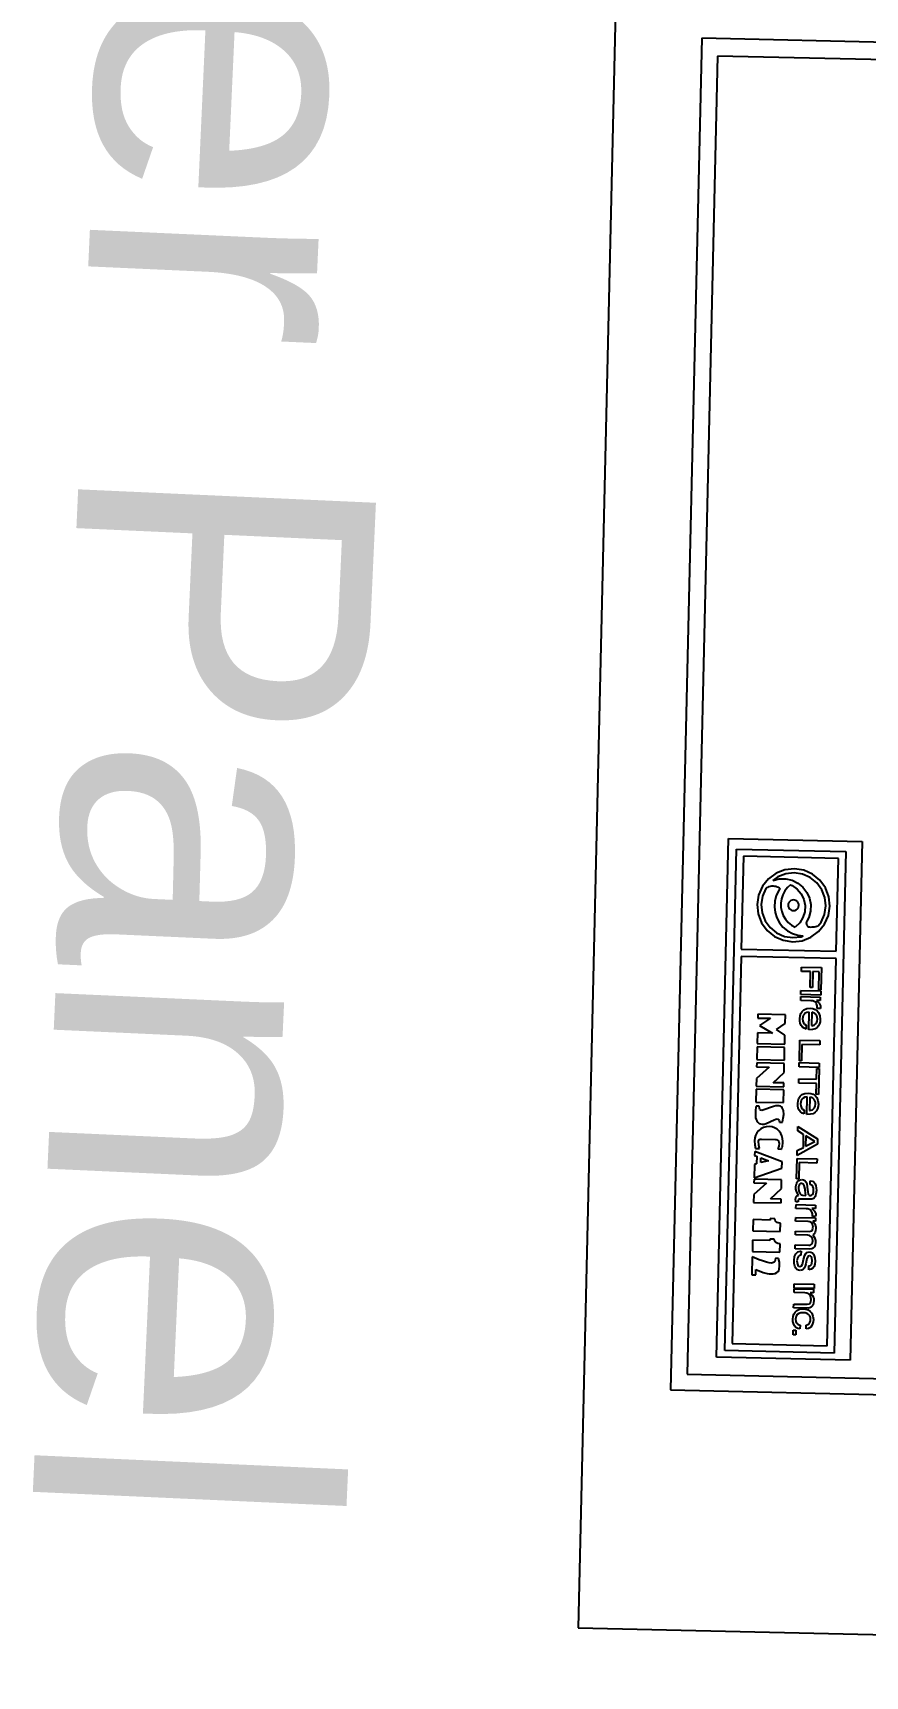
# Model space of a CAD drawing. Header units: inches. Extents: x -1841 to -80, y -100 to 1021.
# Drawn here: x -1172.22 to -1162.45, y 687.38 to 706.67 of the extents above; entities that cross this region are included whole.
import ezdxf

# ---------------------------------------------------------------- set-up
doc = ezdxf.new("R2010")
doc.units = ezdxf.units.IN
doc.header["$MEASUREMENT"] = 0
doc.layers.add('Edges', color=7, linetype='Continuous')
doc.styles.get("Standard").update_dxf_attribs({"font": 'arial.ttf'})

# ---------------------------------------------------------------- blocks, each defined once
blk = doc.blocks.new('Fire Alarm Control Panel fr')
at = {"layer": 'Edges', "color": 1}
for p, q in [((1.3974, -1.6662), (1.3974, 2.0077)), ((-1.3994, 1.8649), (-1.3994, -1.5137)), ((0.9476, -1.4854), (0.9476, -0.1404)), ((0.9755, -1.5137), (0.9755, -0.1404)), ((-1.3686, -1.189), (-1.3686, -1.4854)), ((0.0052, -1.434), (0.0052, -1.1991)), ((0.0052, -1.1991), (0.9164, -1.1991)), ((0.9164, -1.1991), (0.9164, -1.434)), ((0.0233, -1.4199), (0.0233, -1.2278)), ((0.0233, -1.2278), (0.9044, -1.2278)), ((0.0358, -1.2402), (0.0358, -1.4074)), ((0.1988, -1.2402), (0.0358, -1.2402)), ((0.1988, -1.4074), (0.1988, -1.2402)), ((0.8919, -1.2402), (0.2117, -1.2402)), ((0.2117, -1.2402), (0.2117, -1.4074)), ((0.8919, -1.4074), (0.8919, -1.2402)), ((0.9044, -1.2278), (0.9044, -1.4199)), ((0.0877, -1.2619), (0.0745, -1.2721)), ((0.0913, -1.268), (0.0795, -1.2771)), ((0.1032, -1.2555), (0.0877, -1.2619)), ((0.105, -1.2624), (0.0913, -1.268)), ((0.1197, -1.2533), (0.1032, -1.2555)), ((0.1197, -1.2604), (0.105, -1.2624)), ((0.1363, -1.2555), (0.1197, -1.2533)), ((0.1344, -1.2624), (0.1197, -1.2604)), ((0.1482, -1.268), (0.1344, -1.2624)), ((0.1517, -1.2619), (0.1363, -1.2555)), ((0.1548, -1.2731), (0.1482, -1.268)), ((0.165, -1.2721), (0.1517, -1.2619)), ((0.2281, -1.3007), (0.2281, -1.2656)), ((0.2281, -1.2656), (0.2671, -1.2656)), ((0.2671, -1.2696), (0.2355, -1.2696)), ((0.2355, -1.2696), (0.2355, -1.2808)), ((0.2671, -1.2656), (0.2671, -1.2696)), ((0.2689, -1.3007), (0.2689, -1.2656)), ((0.2689, -1.2656), (0.2764, -1.2656)), ((0.2764, -1.2656), (0.2764, -1.3007)), ((0.2799, -1.2666), (0.2861, -1.2666)), ((0.2799, -1.3007), (0.2799, -1.2666)), ((0.2861, -1.2666), (0.2861, -1.2728)), ((0.2861, -1.2728), (0.2907, -1.268)), ((0.2907, -1.268), (0.2953, -1.2658)), ((0.2953, -1.2658), (0.2975, -1.2656)), ((0.2975, -1.2656), (0.3, -1.2658)), ((0.3, -1.2658), (0.3, -1.2714)), ((0.304, -1.2716), (0.3073, -1.2688)), ((0.3073, -1.2688), (0.3126, -1.2664)), ((0.3126, -1.2664), (0.319, -1.2656)), ((0.319, -1.2656), (0.3233, -1.2659)), ((0.3233, -1.2659), (0.3271, -1.2669)), ((0.3271, -1.2669), (0.3305, -1.2686)), ((0.3305, -1.2686), (0.3333, -1.2709)), ((0.3564, -1.3007), (0.3564, -1.2656)), ((0.3564, -1.2656), (0.3638, -1.2656)), ((0.3638, -1.2656), (0.3638, -1.2968)), ((0.3959, -1.3007), (0.3959, -1.2656)), ((0.3959, -1.2656), (0.4034, -1.2656)), ((0.4034, -1.2656), (0.4034, -1.3007)), ((0.4052, -1.2696), (0.4052, -1.2656)), ((0.4052, -1.2656), (0.4508, -1.2656)), ((0.4243, -1.2696), (0.4052, -1.2696)), ((0.4243, -1.3007), (0.4243, -1.2696)), ((0.4318, -1.2696), (0.4318, -1.3007)), ((0.4508, -1.2696), (0.4318, -1.2696)), ((0.4508, -1.2656), (0.4508, -1.2696)), ((0.4531, -1.2716), (0.4564, -1.2688)), ((0.4564, -1.2688), (0.4617, -1.2664)), ((0.4617, -1.2664), (0.468, -1.2656)), ((0.468, -1.2656), (0.4724, -1.2659)), ((0.4724, -1.2659), (0.4762, -1.2669)), ((0.4762, -1.2669), (0.4796, -1.2686)), ((0.4796, -1.2686), (0.4824, -1.2709)), ((0.508, -1.3007), (0.5288, -1.2656)), ((0.5288, -1.2656), (0.5383, -1.2656)), ((0.5383, -1.2656), (0.5588, -1.3007)), ((0.5641, -1.3007), (0.5641, -1.2656)), ((0.5641, -1.2656), (0.5715, -1.2656)), ((0.5715, -1.2656), (0.5715, -1.2968)), ((0.6037, -1.2725), (0.6058, -1.2695)), ((0.6058, -1.2695), (0.6083, -1.2678)), ((0.6083, -1.2678), (0.6114, -1.2666)), ((0.6114, -1.2666), (0.6152, -1.2659)), ((0.6152, -1.2659), (0.6196, -1.2656)), ((0.6196, -1.2656), (0.6259, -1.2661)), ((0.6259, -1.2661), (0.6305, -1.2675)), ((0.6305, -1.2675), (0.6337, -1.2698)), ((0.6337, -1.2698), (0.6352, -1.2731)), ((0.6454, -1.2666), (0.6515, -1.2666)), ((0.6454, -1.3007), (0.6454, -1.2666)), ((0.6515, -1.2666), (0.6515, -1.2728)), ((0.6515, -1.2728), (0.6562, -1.268)), ((0.6562, -1.268), (0.6608, -1.2658)), ((0.6608, -1.2658), (0.6629, -1.2656)), ((0.6629, -1.2656), (0.6655, -1.2658)), ((0.6655, -1.2658), (0.6655, -1.2714)), ((0.6677, -1.2659), (0.6738, -1.2659)), ((0.6677, -1.3007), (0.6677, -1.2659)), ((0.6738, -1.2659), (0.6738, -1.2708)), ((0.6738, -1.2708), (0.6785, -1.2668)), ((0.6785, -1.2668), (0.684, -1.265)), ((0.6842, -1.2698), (0.6798, -1.2707)), ((0.684, -1.265), (0.6856, -1.2649)), ((0.6863, -1.27), (0.6842, -1.2698)), ((0.6856, -1.2649), (0.6867, -1.2649)), ((0.6888, -1.2708), (0.6863, -1.27)), ((0.6867, -1.2649), (0.69, -1.2652)), ((0.69, -1.2652), (0.6929, -1.266)), ((0.6929, -1.266), (0.6953, -1.2673)), ((0.6953, -1.2673), (0.6972, -1.2692)), ((0.6972, -1.2692), (0.6979, -1.2702)), ((0.6979, -1.2702), (0.7024, -1.2668)), ((0.7024, -1.2668), (0.7073, -1.2652)), ((0.7085, -1.2698), (0.7041, -1.2707)), ((0.7073, -1.2652), (0.7086, -1.265)), ((0.7112, -1.2701), (0.7085, -1.2698)), ((0.7086, -1.265), (0.7088, -1.265)), ((0.7088, -1.265), (0.7108, -1.2649)), ((0.7108, -1.2649), (0.7151, -1.2653)), ((0.7134, -1.271), (0.7112, -1.2701)), ((0.7151, -1.2653), (0.7186, -1.2665)), ((0.7186, -1.2665), (0.721, -1.2686)), ((0.721, -1.2686), (0.7225, -1.2714)), ((0.7296, -1.2701), (0.7317, -1.2681)), ((0.7317, -1.2681), (0.7346, -1.2665)), ((0.7346, -1.2665), (0.7389, -1.2653)), ((0.7437, -1.27), (0.7384, -1.2708)), ((0.7389, -1.2653), (0.744, -1.2649)), ((0.7473, -1.2703), (0.7437, -1.27)), ((0.744, -1.2649), (0.7492, -1.2653)), ((0.7492, -1.2653), (0.7534, -1.2666)), ((0.7534, -1.2666), (0.7564, -1.2686)), ((0.7564, -1.2686), (0.7583, -1.2715)), ((0.7844, -1.2656), (0.7919, -1.2656)), ((0.7844, -1.3007), (0.7844, -1.2656)), ((0.7919, -1.2656), (0.7919, -1.3007)), ((0.7933, -1.3007), (0.7933, -1.2666)), ((0.7933, -1.2666), (0.7995, -1.2666)), ((0.7995, -1.2666), (0.7995, -1.2723)), ((0.7995, -1.2723), (0.8042, -1.2679)), ((0.8042, -1.2679), (0.8069, -1.2666)), ((0.8069, -1.2666), (0.8098, -1.2659)), ((0.8098, -1.2659), (0.8133, -1.2656)), ((0.8133, -1.2656), (0.8172, -1.2659)), ((0.8172, -1.2659), (0.8204, -1.2667)), ((0.8204, -1.2667), (0.823, -1.2681)), ((0.823, -1.2681), (0.825, -1.2701)), ((0.825, -1.2701), (0.8262, -1.2724)), ((0.8322, -1.2716), (0.8354, -1.2688)), ((0.8354, -1.2688), (0.8405, -1.2664)), ((0.8405, -1.2664), (0.8466, -1.2656)), ((0.8466, -1.2656), (0.8506, -1.2659)), ((0.8506, -1.2659), (0.8541, -1.2667)), ((0.8541, -1.2667), (0.8572, -1.2681)), ((0.8572, -1.2681), (0.8597, -1.27)), ((0.8597, -1.27), (0.8603, -1.2706)), ((0.0643, -1.2853), (0.0579, -1.3007)), ((0.0745, -1.2721), (0.0643, -1.2853)), ((0.0704, -1.2889), (0.0648, -1.3026)), ((0.0795, -1.2771), (0.0704, -1.2889)), ((0.0877, -1.3015), (0.0965, -1.2943)), ((0.0965, -1.2943), (0.1068, -1.2894)), ((0.1068, -1.2894), (0.1179, -1.2869)), ((0.1092, -1.2993), (0.1198, -1.297)), ((0.1179, -1.2869), (0.1293, -1.287)), ((0.1198, -1.297), (0.1306, -1.2973)), ((0.1293, -1.287), (0.1403, -1.2898)), ((0.1306, -1.2973), (0.1411, -1.3003)), ((0.1403, -1.2898), (0.1473, -1.2933)), ((0.1473, -1.2933), (0.1482, -1.2937)), ((0.1482, -1.2937), (0.1491, -1.294)), ((0.1491, -1.294), (0.15, -1.2941)), ((0.15, -1.2941), (0.1509, -1.2941)), ((0.1509, -1.2941), (0.1518, -1.294)), ((0.1518, -1.294), (0.1528, -1.2938)), ((0.1528, -1.2938), (0.1536, -1.2934)), ((0.1536, -1.2934), (0.1544, -1.293)), ((0.1544, -1.293), (0.1552, -1.2924)), ((0.1555, -1.2752), (0.1548, -1.2731)), ((0.1552, -1.2924), (0.1559, -1.2918)), ((0.1561, -1.2773), (0.1555, -1.2752)), ((0.1559, -1.2918), (0.1564, -1.291)), ((0.1566, -1.2794), (0.1561, -1.2773)), ((0.1564, -1.291), (0.1569, -1.2902)), ((0.1569, -1.2815), (0.1566, -1.2794)), ((0.1571, -1.2837), (0.1569, -1.2815)), ((0.1569, -1.2902), (0.1571, -1.2881)), ((0.1572, -1.2859), (0.1571, -1.2837)), ((0.1571, -1.2881), (0.1572, -1.2859)), ((0.1752, -1.2853), (0.165, -1.2721)), ((0.1722, -1.3087), (0.1731, -1.2988)), ((0.1747, -1.3026), (0.1731, -1.2988)), ((0.1816, -1.3007), (0.1752, -1.2853)), ((0.2355, -1.2808), (0.2633, -1.2808)), ((0.2355, -1.2847), (0.2355, -1.3007)), ((0.2633, -1.2847), (0.2355, -1.2847)), ((0.2633, -1.2808), (0.2633, -1.2847)), ((0.2869, -1.2797), (0.2866, -1.283)), ((0.2866, -1.283), (0.2866, -1.3007)), ((0.2878, -1.2769), (0.2869, -1.2797)), ((0.2893, -1.2747), (0.2878, -1.2769)), ((0.2913, -1.273), (0.2893, -1.2747)), ((0.2918, -1.2728), (0.2913, -1.273)), ((0.2951, -1.2717), (0.2918, -1.2728)), ((0.3, -1.2714), (0.2951, -1.2717)), ((0.2998, -1.2839), (0.3003, -1.2792)), ((0.3006, -1.2898), (0.2998, -1.2839)), ((0.3003, -1.2792), (0.3017, -1.275)), ((0.3029, -1.2947), (0.3006, -1.2898)), ((0.3017, -1.275), (0.304, -1.2716)), ((0.3058, -1.2978), (0.3029, -1.2947)), ((0.3094, -1.3001), (0.3058, -1.2978)), ((0.3376, -1.2853), (0.3068, -1.2853)), ((0.3068, -1.2853), (0.3074, -1.2894)), ((0.3076, -1.2779), (0.3069, -1.2809)), ((0.3069, -1.2809), (0.3304, -1.2809)), ((0.3074, -1.2894), (0.309, -1.2925)), ((0.3088, -1.2754), (0.3076, -1.2779)), ((0.3107, -1.2733), (0.3088, -1.2754)), ((0.309, -1.2925), (0.3109, -1.2944)), ((0.313, -1.2718), (0.3107, -1.2733)), ((0.3109, -1.2944), (0.3132, -1.2958)), ((0.3157, -1.2709), (0.313, -1.2718)), ((0.3132, -1.2958), (0.3159, -1.2966)), ((0.3189, -1.2706), (0.3157, -1.2709)), ((0.3159, -1.2966), (0.319, -1.2969)), ((0.3225, -1.271), (0.3189, -1.2706)), ((0.319, -1.2969), (0.3228, -1.2965)), ((0.3257, -1.2724), (0.3225, -1.271)), ((0.3228, -1.2965), (0.3258, -1.2952)), ((0.3293, -1.2759), (0.3257, -1.2724)), ((0.3258, -1.2952), (0.3282, -1.2931)), ((0.3304, -1.299), (0.3266, -1.3007)), ((0.3282, -1.2931), (0.33, -1.2901)), ((0.3305, -1.2805), (0.3293, -1.2759)), ((0.33, -1.2901), (0.3367, -1.2901)), ((0.3304, -1.2809), (0.3305, -1.2805)), ((0.3333, -1.2966), (0.3304, -1.299)), ((0.3333, -1.2709), (0.3359, -1.2745)), ((0.3354, -1.2937), (0.3333, -1.2966)), ((0.3367, -1.2901), (0.3354, -1.2937)), ((0.3359, -1.2745), (0.3371, -1.279)), ((0.3371, -1.279), (0.3376, -1.2853)), ((0.3638, -1.2968), (0.3926, -1.2968)), ((0.3926, -1.2968), (0.3926, -1.3007)), ((0.4489, -1.2839), (0.4494, -1.2792)), ((0.4497, -1.2898), (0.4489, -1.2839)), ((0.4494, -1.2792), (0.4508, -1.275)), ((0.452, -1.2947), (0.4497, -1.2898)), ((0.4508, -1.275), (0.4531, -1.2716)), ((0.4549, -1.2978), (0.452, -1.2947)), ((0.4585, -1.3001), (0.4549, -1.2978)), ((0.4866, -1.2853), (0.4558, -1.2853)), ((0.4558, -1.2853), (0.4564, -1.2894)), ((0.4566, -1.2779), (0.456, -1.2809)), ((0.456, -1.2809), (0.4795, -1.2809)), ((0.4564, -1.2894), (0.4581, -1.2925)), ((0.4579, -1.2754), (0.4566, -1.2779)), ((0.4598, -1.2733), (0.4579, -1.2754)), ((0.4581, -1.2925), (0.46, -1.2944)), ((0.4621, -1.2718), (0.4598, -1.2733)), ((0.46, -1.2944), (0.4623, -1.2958)), ((0.4648, -1.2709), (0.4621, -1.2718)), ((0.4623, -1.2958), (0.465, -1.2966)), ((0.468, -1.2706), (0.4648, -1.2709)), ((0.465, -1.2966), (0.4681, -1.2969)), ((0.4716, -1.271), (0.468, -1.2706)), ((0.4681, -1.2969), (0.4719, -1.2965)), ((0.4748, -1.2724), (0.4716, -1.271)), ((0.4719, -1.2965), (0.4749, -1.2952)), ((0.4784, -1.2759), (0.4748, -1.2724)), ((0.4749, -1.2952), (0.4773, -1.2931)), ((0.4794, -1.299), (0.4757, -1.3007)), ((0.4773, -1.2931), (0.4791, -1.2901)), ((0.4795, -1.2805), (0.4784, -1.2759)), ((0.4791, -1.2901), (0.4858, -1.2901)), ((0.4824, -1.2966), (0.4794, -1.299)), ((0.4795, -1.2809), (0.4795, -1.2805)), ((0.4824, -1.2709), (0.485, -1.2745)), ((0.4845, -1.2937), (0.4824, -1.2966)), ((0.4858, -1.2901), (0.4845, -1.2937)), ((0.485, -1.2745), (0.4862, -1.279)), ((0.4862, -1.279), (0.4866, -1.2853)), ((0.5221, -1.2902), (0.5159, -1.3007)), ((0.5445, -1.2902), (0.5221, -1.2902)), ((0.5335, -1.2704), (0.5239, -1.2864)), ((0.5239, -1.2864), (0.5424, -1.2864)), ((0.5424, -1.2864), (0.5335, -1.2704)), ((0.5505, -1.3007), (0.5445, -1.2902)), ((0.5715, -1.2968), (0.6002, -1.2968)), ((0.6002, -1.2968), (0.6002, -1.3007)), ((0.6011, -1.2918), (0.6015, -1.2888)), ((0.6014, -1.2946), (0.6011, -1.2918)), ((0.6026, -1.297), (0.6014, -1.2946)), ((0.6015, -1.2888), (0.6029, -1.2863)), ((0.6046, -1.2991), (0.6026, -1.297)), ((0.6029, -1.2766), (0.6037, -1.2725)), ((0.6096, -1.2766), (0.6029, -1.2766)), ((0.6029, -1.2863), (0.6052, -1.2843)), ((0.6052, -1.2843), (0.6084, -1.2828)), ((0.6083, -1.29), (0.608, -1.2917)), ((0.608, -1.2917), (0.6083, -1.2936)), ((0.6094, -1.2884), (0.6083, -1.29)), ((0.6083, -1.2936), (0.6093, -1.2951)), ((0.6084, -1.2828), (0.6188, -1.2811)), ((0.6093, -1.2951), (0.611, -1.2962)), ((0.6114, -1.2871), (0.6094, -1.2884)), ((0.6098, -1.2754), (0.6096, -1.2766)), ((0.6109, -1.2733), (0.6098, -1.2754)), ((0.6129, -1.2718), (0.6109, -1.2733)), ((0.611, -1.2962), (0.6133, -1.2969)), ((0.618, -1.2855), (0.6114, -1.2871)), ((0.6157, -1.2709), (0.6129, -1.2718)), ((0.6133, -1.2969), (0.6162, -1.2971)), ((0.6194, -1.2706), (0.6157, -1.2709)), ((0.6162, -1.2971), (0.6216, -1.2964)), ((0.6196, -1.2853), (0.618, -1.2855)), ((0.6188, -1.2811), (0.6218, -1.2808)), ((0.6223, -1.2707), (0.6194, -1.2706)), ((0.6287, -1.2837), (0.6196, -1.2853)), ((0.6216, -1.2964), (0.6261, -1.2941)), ((0.6218, -1.2808), (0.6264, -1.2799)), ((0.629, -1.2969), (0.622, -1.3006)), ((0.6251, -1.2713), (0.6223, -1.2707)), ((0.6271, -1.2723), (0.6251, -1.2713)), ((0.6261, -1.2941), (0.628, -1.2921)), ((0.6285, -1.2782), (0.6264, -1.2799)), ((0.6283, -1.2738), (0.6271, -1.2723)), ((0.628, -1.2921), (0.6287, -1.2897)), ((0.6287, -1.2756), (0.6283, -1.2738)), ((0.6285, -1.2782), (0.6287, -1.277)), ((0.6287, -1.277), (0.6287, -1.2756)), ((0.6287, -1.2897), (0.6287, -1.2837)), ((0.6291, -1.2978), (0.629, -1.2969)), ((0.6299, -1.2996), (0.6291, -1.2978)), ((0.6352, -1.2731), (0.6354, -1.2748)), ((0.6354, -1.2748), (0.6354, -1.2947)), ((0.6354, -1.2947), (0.6363, -1.2967)), ((0.6363, -1.2967), (0.6389, -1.2973)), ((0.6389, -1.2973), (0.6404, -1.2972)), ((0.6404, -1.2972), (0.6404, -1.3013)), ((0.6524, -1.2797), (0.6521, -1.283)), ((0.6521, -1.283), (0.6521, -1.3007)), ((0.6533, -1.2769), (0.6524, -1.2797)), ((0.6547, -1.2747), (0.6533, -1.2769)), ((0.6568, -1.273), (0.6547, -1.2747)), ((0.6573, -1.2728), (0.6568, -1.273)), ((0.6606, -1.2717), (0.6573, -1.2728)), ((0.6655, -1.2714), (0.6606, -1.2717)), ((0.6749, -1.276), (0.6744, -1.2789)), ((0.6744, -1.2789), (0.6744, -1.3007)), ((0.6763, -1.2735), (0.6749, -1.276)), ((0.6798, -1.2707), (0.6763, -1.2735)), ((0.6905, -1.2721), (0.6888, -1.2708)), ((0.6916, -1.2741), (0.6905, -1.2721)), ((0.6919, -1.2767), (0.6916, -1.2741)), ((0.6919, -1.3007), (0.6919, -1.2767)), ((0.6991, -1.276), (0.6986, -1.2789)), ((0.6986, -1.2789), (0.6986, -1.3007)), ((0.7006, -1.2733), (0.6991, -1.276)), ((0.7041, -1.2707), (0.7006, -1.2733)), ((0.7149, -1.2724), (0.7134, -1.271)), ((0.7159, -1.2743), (0.7149, -1.2724)), ((0.7162, -1.2767), (0.7159, -1.2743)), ((0.7162, -1.3007), (0.7162, -1.2767)), ((0.7225, -1.2714), (0.7229, -1.2746)), ((0.7229, -1.2746), (0.7229, -1.3007)), ((0.727, -1.2912), (0.7269, -1.2901)), ((0.7269, -1.2901), (0.7339, -1.2901)), ((0.7284, -1.2958), (0.727, -1.2912)), ((0.7279, -1.2754), (0.7284, -1.2726)), ((0.7282, -1.2777), (0.7279, -1.2754)), ((0.7292, -1.2801), (0.7282, -1.2777)), ((0.7284, -1.2726), (0.7296, -1.2701)), ((0.7317, -1.2992), (0.7284, -1.2958)), ((0.7309, -1.2817), (0.7292, -1.2801)), ((0.7335, -1.2831), (0.7309, -1.2817)), ((0.7412, -1.2853), (0.7335, -1.2831)), ((0.7339, -1.2901), (0.7346, -1.2927)), ((0.7346, -1.2927), (0.7358, -1.2945)), ((0.7354, -1.2732), (0.7349, -1.2752)), ((0.7349, -1.2752), (0.7352, -1.2765)), ((0.7352, -1.2765), (0.7362, -1.2777)), ((0.7366, -1.2718), (0.7354, -1.2732)), ((0.7358, -1.2945), (0.7392, -1.2962)), ((0.7362, -1.2777), (0.7402, -1.2796)), ((0.7384, -1.2708), (0.7366, -1.2718)), ((0.7392, -1.2962), (0.7441, -1.2968)), ((0.7402, -1.2796), (0.7426, -1.2801)), ((0.7474, -1.2866), (0.7412, -1.2853)), ((0.7426, -1.2801), (0.749, -1.2813)), ((0.7441, -1.2968), (0.7497, -1.296)), ((0.7499, -1.2713), (0.7473, -1.2703)), ((0.7497, -1.2872), (0.7474, -1.2866)), ((0.749, -1.2813), (0.7532, -1.2824)), ((0.7528, -1.2889), (0.7497, -1.2872)), ((0.7497, -1.296), (0.7517, -1.295)), ((0.7515, -1.2731), (0.7499, -1.2713)), ((0.7521, -1.2755), (0.7515, -1.2731)), ((0.7517, -1.295), (0.7531, -1.2937)), ((0.7591, -1.2755), (0.7521, -1.2755)), ((0.7539, -1.2914), (0.7528, -1.2889)), ((0.7531, -1.2937), (0.7539, -1.2914)), ((0.7532, -1.2824), (0.7565, -1.2839)), ((0.7568, -1.2985), (0.7536, -1.3001)), ((0.7565, -1.2839), (0.7589, -1.2856)), ((0.759, -1.2964), (0.7568, -1.2985)), ((0.7583, -1.2715), (0.7591, -1.2755)), ((0.7589, -1.2856), (0.7603, -1.2878)), ((0.7604, -1.2939), (0.759, -1.2964)), ((0.7603, -1.2878), (0.7608, -1.2909)), ((0.7608, -1.2909), (0.7604, -1.2939)), ((0.8004, -1.2784), (0.8, -1.2819)), ((0.8, -1.2819), (0.8, -1.3007)), ((0.8017, -1.2754), (0.8004, -1.2784)), ((0.8034, -1.2732), (0.8017, -1.2754)), ((0.8056, -1.2716), (0.8034, -1.2732)), ((0.8082, -1.2707), (0.8056, -1.2716)), ((0.8113, -1.2704), (0.8082, -1.2707)), ((0.8152, -1.271), (0.8113, -1.2704)), ((0.8173, -1.2719), (0.8152, -1.271)), ((0.8188, -1.2733), (0.8173, -1.2719)), ((0.82, -1.2771), (0.8188, -1.2733)), ((0.82, -1.3007), (0.82, -1.2771)), ((0.8262, -1.2724), (0.8266, -1.2749)), ((0.8266, -1.2749), (0.8266, -1.3007)), ((0.828, -1.284), (0.8285, -1.2792)), ((0.8289, -1.2901), (0.828, -1.284)), ((0.8285, -1.2792), (0.8299, -1.2751)), ((0.8313, -1.2951), (0.8289, -1.2901)), ((0.8299, -1.2751), (0.8322, -1.2716)), ((0.8341, -1.298), (0.8313, -1.2951)), ((0.8376, -1.3001), (0.8341, -1.298)), ((0.8353, -1.2803), (0.835, -1.284)), ((0.835, -1.284), (0.8354, -1.2881)), ((0.8363, -1.277), (0.8353, -1.2803)), ((0.8354, -1.2881), (0.8365, -1.2914)), ((0.8379, -1.2742), (0.8363, -1.277)), ((0.8365, -1.2914), (0.8385, -1.294)), ((0.8402, -1.2722), (0.8379, -1.2742)), ((0.8385, -1.294), (0.8413, -1.2958)), ((0.8431, -1.271), (0.8402, -1.2722)), ((0.8413, -1.2958), (0.8438, -1.2966)), ((0.8465, -1.2706), (0.8431, -1.271)), ((0.8438, -1.2966), (0.8467, -1.2969)), ((0.8487, -1.2707), (0.8465, -1.2706)), ((0.8467, -1.2969), (0.8505, -1.2964)), ((0.8517, -1.2715), (0.8487, -1.2707)), ((0.8505, -1.2964), (0.8535, -1.2948)), ((0.854, -1.273), (0.8517, -1.2715)), ((0.8535, -1.2948), (0.8556, -1.2923)), ((0.8556, -1.2751), (0.854, -1.273)), ((0.8581, -1.2987), (0.8544, -1.3005)), ((0.8564, -1.2779), (0.8556, -1.2751)), ((0.8556, -1.2923), (0.8569, -1.2888)), ((0.8631, -1.2779), (0.8564, -1.2779)), ((0.8569, -1.2888), (0.8636, -1.2888)), ((0.8609, -1.2961), (0.8581, -1.2987)), ((0.8603, -1.2706), (0.8622, -1.2739)), ((0.8627, -1.2928), (0.8609, -1.2961)), ((0.8622, -1.2739), (0.8631, -1.2779)), ((0.8636, -1.2888), (0.8627, -1.2928)), ((0.8659, -1.3007), (0.8659, -1.2957)), ((0.8659, -1.2957), (0.8742, -1.2957)), ((0.8742, -1.2957), (0.8742, -1.3007)), ((0.0579, -1.3007), (0.0557, -1.3173)), ((0.0557, -1.3173), (0.0579, -1.3339)), ((0.0648, -1.3026), (0.0628, -1.3173)), ((0.0628, -1.3173), (0.0648, -1.332)), ((0.0737, -1.332), (0.0759, -1.3208)), ((0.0759, -1.3208), (0.0807, -1.3105)), ((0.0807, -1.3105), (0.0877, -1.3015)), ((0.0838, -1.3232), (0.085, -1.3202)), ((0.0838, -1.3232), (0.089, -1.3287)), ((0.085, -1.3202), (0.0912, -1.3113)), ((0.0912, -1.3113), (0.0994, -1.3042)), ((0.0994, -1.3042), (0.1092, -1.2993)), ((0.1106, -1.3149), (0.1102, -1.3173)), ((0.1102, -1.3173), (0.1106, -1.3198)), ((0.1115, -1.3126), (0.1106, -1.3149)), ((0.1106, -1.3198), (0.1115, -1.3221)), ((0.113, -1.3106), (0.1115, -1.3126)), ((0.1115, -1.3221), (0.113, -1.324)), ((0.115, -1.3091), (0.113, -1.3106)), ((0.113, -1.324), (0.115, -1.3255)), ((0.1173, -1.3082), (0.115, -1.3091)), ((0.115, -1.3255), (0.1173, -1.3265)), ((0.1197, -1.3078), (0.1173, -1.3082)), ((0.1173, -1.3265), (0.1197, -1.3268)), ((0.1222, -1.3082), (0.1197, -1.3078)), ((0.1197, -1.3268), (0.1222, -1.3265)), ((0.1245, -1.3091), (0.1222, -1.3082)), ((0.1222, -1.3265), (0.1245, -1.3255)), ((0.1264, -1.3106), (0.1245, -1.3091)), ((0.1245, -1.3255), (0.1264, -1.324)), ((0.1279, -1.3126), (0.1264, -1.3106)), ((0.1264, -1.324), (0.1279, -1.3221)), ((0.1289, -1.3149), (0.1279, -1.3126)), ((0.1279, -1.3221), (0.1289, -1.3198)), ((0.1292, -1.3173), (0.1289, -1.3149)), ((0.1289, -1.3198), (0.1292, -1.3173)), ((0.1411, -1.3003), (0.1505, -1.3057)), ((0.1445, -1.3309), (0.1501, -1.3259)), ((0.1501, -1.3259), (0.1548, -1.3199)), ((0.1505, -1.3057), (0.1583, -1.3133)), ((0.1548, -1.3199), (0.1583, -1.3133)), ((0.1586, -1.3349), (0.1648, -1.3271)), ((0.1648, -1.3271), (0.1694, -1.3182)), ((0.1694, -1.3182), (0.1722, -1.3087)), ((0.1766, -1.3173), (0.1747, -1.3026)), ((0.1747, -1.332), (0.1766, -1.3173)), ((0.1837, -1.3173), (0.1816, -1.3007)), ((0.1816, -1.3339), (0.1837, -1.3173)), ((0.2355, -1.3007), (0.2281, -1.3007)), ((0.2764, -1.3007), (0.2689, -1.3007)), ((0.2866, -1.3007), (0.2799, -1.3007)), ((0.3137, -1.3014), (0.3094, -1.3001)), ((0.3279, -1.327), (0.3123, -1.327)), ((0.3123, -1.327), (0.3123, -1.3755)), ((0.3188, -1.3018), (0.3137, -1.3014)), ((0.3229, -1.3015), (0.3188, -1.3018)), ((0.3266, -1.3007), (0.3229, -1.3015)), ((0.3385, -1.3424), (0.3279, -1.327)), ((0.3484, -1.327), (0.3385, -1.3424)), ((0.3639, -1.327), (0.3484, -1.327)), ((0.3926, -1.3007), (0.3564, -1.3007)), ((0.3639, -1.3755), (0.3639, -1.327)), ((0.3696, -1.3271), (0.3696, -1.3755)), ((0.392, -1.3271), (0.3696, -1.3271)), ((0.392, -1.3755), (0.392, -1.3271)), ((0.4034, -1.3007), (0.3959, -1.3007)), ((0.4138, -1.3271), (0.3981, -1.3271)), ((0.3981, -1.3271), (0.3981, -1.3755)), ((0.4322, -1.346), (0.4138, -1.3271)), ((0.4318, -1.3007), (0.4243, -1.3007)), ((0.4389, -1.3271), (0.4322, -1.3271)), ((0.4322, -1.3271), (0.4322, -1.346)), ((0.4391, -1.3755), (0.4389, -1.3271)), ((0.4444, -1.3271), (0.4444, -1.3755)), ((0.4668, -1.3271), (0.4444, -1.3271)), ((0.4628, -1.3014), (0.4585, -1.3001)), ((0.4679, -1.3018), (0.4628, -1.3014)), ((0.4668, -1.3755), (0.4668, -1.3271)), ((0.472, -1.3015), (0.4679, -1.3018)), ((0.4757, -1.3007), (0.472, -1.3015)), ((0.4782, -1.3276), (0.4761, -1.3288)), ((0.4808, -1.3268), (0.4782, -1.3276)), ((0.4874, -1.3261), (0.4808, -1.3268)), ((0.494, -1.3266), (0.4874, -1.3261)), ((0.5012, -1.328), (0.494, -1.3266)), ((0.5159, -1.3007), (0.508, -1.3007)), ((0.53, -1.3269), (0.5254, -1.3282)), ((0.535, -1.3265), (0.53, -1.3269)), ((0.537, -1.3265), (0.535, -1.3265)), ((0.5436, -1.327), (0.537, -1.3265)), ((0.5462, -1.3277), (0.5436, -1.327)), ((0.5483, -1.3286), (0.5462, -1.3277)), ((0.5588, -1.3007), (0.5505, -1.3007)), ((0.5708, -1.3271), (0.5538, -1.3755)), ((0.6002, -1.3007), (0.5641, -1.3007)), ((0.5819, -1.3271), (0.5708, -1.3271)), ((0.5999, -1.3755), (0.5819, -1.3271)), ((0.6179, -1.3271), (0.6022, -1.3271)), ((0.6022, -1.3271), (0.6022, -1.3755)), ((0.6073, -1.3006), (0.6046, -1.2991)), ((0.6073, -1.3006), (0.6107, -1.3015)), ((0.6148, -1.3018), (0.6107, -1.3015)), ((0.6184, -1.3015), (0.6148, -1.3018)), ((0.6363, -1.346), (0.6179, -1.3271)), ((0.622, -1.3006), (0.6184, -1.3015)), ((0.6313, -1.3008), (0.6299, -1.2996)), ((0.6333, -1.3016), (0.6313, -1.3008)), ((0.6358, -1.3018), (0.6333, -1.3016)), ((0.6404, -1.3013), (0.6358, -1.3018)), ((0.643, -1.3271), (0.6363, -1.3271)), ((0.6363, -1.3271), (0.6363, -1.346)), ((0.6432, -1.3755), (0.643, -1.3271)), ((0.6521, -1.3007), (0.6454, -1.3007)), ((0.6744, -1.3007), (0.6677, -1.3007)), ((0.6786, -1.3273), (0.6781, -1.3314)), ((0.6932, -1.3273), (0.6786, -1.3273)), ((0.6986, -1.3007), (0.6919, -1.3007)), ((0.6932, -1.3755), (0.6932, -1.3273)), ((0.7147, -1.3273), (0.7141, -1.3314)), ((0.7293, -1.3273), (0.7147, -1.3273)), ((0.7229, -1.3007), (0.7162, -1.3007)), ((0.7293, -1.3755), (0.7293, -1.3273)), ((0.7367, -1.3012), (0.7317, -1.2992)), ((0.7436, -1.3018), (0.7367, -1.3012)), ((0.7473, -1.3276), (0.7404, -1.3293)), ((0.749, -1.3014), (0.7436, -1.3018)), ((0.7538, -1.3271), (0.7473, -1.3276)), ((0.7536, -1.3001), (0.749, -1.3014)), ((0.7594, -1.3277), (0.7538, -1.3271)), ((0.7616, -1.3285), (0.7594, -1.3277)), ((0.7919, -1.3007), (0.7844, -1.3007)), ((0.8, -1.3007), (0.7933, -1.3007)), ((0.8266, -1.3007), (0.82, -1.3007)), ((0.8417, -1.3014), (0.8376, -1.3001)), ((0.8465, -1.3018), (0.8417, -1.3014)), ((0.8507, -1.3015), (0.8465, -1.3018)), ((0.8544, -1.3005), (0.8507, -1.3015)), ((0.8742, -1.3007), (0.8659, -1.3007)), ((0.0579, -1.3339), (0.0643, -1.3493)), ((0.0643, -1.3493), (0.0745, -1.3626)), ((0.0648, -1.332), (0.0704, -1.3458)), ((0.0704, -1.3458), (0.077, -1.3544)), ((0.0741, -1.3434), (0.0737, -1.332)), ((0.077, -1.3544), (0.0741, -1.3434)), ((0.0865, -1.3539), (0.0867, -1.3516)), ((0.0867, -1.3562), (0.0865, -1.3539)), ((0.0867, -1.3516), (0.0871, -1.3494)), ((0.0871, -1.3585), (0.0867, -1.3562)), ((0.0871, -1.3494), (0.0878, -1.3472)), ((0.0878, -1.3472), (0.0887, -1.3451)), ((0.0887, -1.3451), (0.0899, -1.3431)), ((0.089, -1.3287), (0.095, -1.3332)), ((0.0899, -1.3431), (0.0913, -1.3413)), ((0.0913, -1.3413), (0.0945, -1.3436)), ((0.0945, -1.3436), (0.1035, -1.3479)), ((0.095, -1.3332), (0.1017, -1.3366)), ((0.1017, -1.3366), (0.1089, -1.3388)), ((0.1035, -1.3479), (0.1131, -1.3503)), ((0.1089, -1.3388), (0.1164, -1.3398)), ((0.1131, -1.3503), (0.1231, -1.3509)), ((0.1164, -1.3398), (0.1239, -1.3394)), ((0.1231, -1.3509), (0.133, -1.3495)), ((0.1239, -1.3394), (0.1312, -1.3378)), ((0.1312, -1.3378), (0.1382, -1.3349)), ((0.133, -1.3495), (0.1424, -1.3463)), ((0.1382, -1.3349), (0.1445, -1.3309)), ((0.1424, -1.3463), (0.151, -1.3414)), ((0.151, -1.3414), (0.1586, -1.3349)), ((0.16, -1.3575), (0.169, -1.3458)), ((0.165, -1.3626), (0.1752, -1.3493)), ((0.169, -1.3458), (0.1747, -1.332)), ((0.1752, -1.3493), (0.1816, -1.3339)), ((0.3192, -1.3755), (0.3191, -1.3534)), ((0.3191, -1.3534), (0.3323, -1.3721)), ((0.3323, -1.3721), (0.3454, -1.3491)), ((0.3454, -1.3491), (0.3454, -1.3755)), ((0.4048, -1.3755), (0.4048, -1.3534)), ((0.4048, -1.3534), (0.4254, -1.3755)), ((0.4726, -1.3342), (0.4724, -1.3366)), ((0.4724, -1.3366), (0.4727, -1.3402)), ((0.4733, -1.332), (0.4726, -1.3342)), ((0.4727, -1.3402), (0.4737, -1.3445)), ((0.4745, -1.3302), (0.4733, -1.332)), ((0.4737, -1.3445), (0.4811, -1.3626)), ((0.4761, -1.3288), (0.4745, -1.3302)), ((0.4956, -1.3371), (0.496, -1.3354)), ((0.496, -1.3395), (0.4956, -1.3371)), ((0.496, -1.3354), (0.497, -1.3342)), ((0.4974, -1.3426), (0.496, -1.3395)), ((0.497, -1.3342), (0.4987, -1.3335)), ((0.5041, -1.3567), (0.4974, -1.3426)), ((0.4987, -1.3335), (0.5011, -1.3333)), ((0.5011, -1.3333), (0.5012, -1.328)), ((0.5099, -1.3461), (0.5094, -1.3513)), ((0.5094, -1.3513), (0.5099, -1.3565)), ((0.5114, -1.3414), (0.5099, -1.3461)), ((0.5099, -1.3565), (0.5114, -1.3613)), ((0.5138, -1.3371), (0.5114, -1.3414)), ((0.5172, -1.3333), (0.5138, -1.3371)), ((0.5212, -1.3303), (0.5172, -1.3333)), ((0.5254, -1.3282), (0.5212, -1.3303)), ((0.5318, -1.3397), (0.532, -1.3375)), ((0.5318, -1.3639), (0.5318, -1.3397)), ((0.532, -1.3375), (0.5327, -1.3357)), ((0.5327, -1.3357), (0.5339, -1.3344)), ((0.5339, -1.3344), (0.5355, -1.3335)), ((0.5355, -1.3335), (0.5388, -1.333)), ((0.5388, -1.333), (0.5432, -1.3334)), ((0.5432, -1.3334), (0.5483, -1.3349)), ((0.5483, -1.3349), (0.5483, -1.3286)), ((0.5649, -1.3643), (0.5696, -1.3509)), ((0.5696, -1.3509), (0.5731, -1.3643)), ((0.6089, -1.3755), (0.6089, -1.3534)), ((0.6089, -1.3534), (0.6295, -1.3755)), ((0.674, -1.3368), (0.6709, -1.3375)), ((0.6709, -1.3375), (0.6709, -1.3454)), ((0.6709, -1.3454), (0.6735, -1.3454)), ((0.6735, -1.3454), (0.6735, -1.3755)), ((0.6753, -1.3359), (0.674, -1.3368)), ((0.6765, -1.3347), (0.6753, -1.3359)), ((0.6774, -1.3332), (0.6765, -1.3347)), ((0.6781, -1.3314), (0.6774, -1.3332)), ((0.7101, -1.3368), (0.7069, -1.3375)), ((0.7069, -1.3375), (0.7069, -1.3454)), ((0.7069, -1.3454), (0.7096, -1.3454)), ((0.7096, -1.3454), (0.7096, -1.3755)), ((0.7114, -1.3359), (0.7101, -1.3368)), ((0.7125, -1.3347), (0.7114, -1.3359)), ((0.7135, -1.3332), (0.7125, -1.3347)), ((0.7141, -1.3314), (0.7135, -1.3332)), ((0.7404, -1.3293), (0.7404, -1.3347)), ((0.7404, -1.3347), (0.7438, -1.335)), ((0.7438, -1.335), (0.7462, -1.3357)), ((0.7476, -1.3502), (0.7457, -1.3575)), ((0.7462, -1.3357), (0.7474, -1.3366)), ((0.7474, -1.3366), (0.7482, -1.3379)), ((0.7486, -1.3454), (0.7476, -1.3502)), ((0.7482, -1.3379), (0.7488, -1.3395)), ((0.7489, -1.3415), (0.7486, -1.3454)), ((0.7488, -1.3395), (0.7489, -1.3415)), ((0.7611, -1.3687), (0.7657, -1.3557)), ((0.7634, -1.3296), (0.7616, -1.3285)), ((0.7655, -1.3317), (0.7634, -1.3296)), ((0.767, -1.3345), (0.7655, -1.3317)), ((0.7657, -1.3557), (0.7676, -1.3487)), ((0.7679, -1.3379), (0.767, -1.3345)), ((0.7676, -1.3487), (0.7681, -1.3452)), ((0.7682, -1.3418), (0.7679, -1.3379)), ((0.7681, -1.3452), (0.7682, -1.3418)), ((0.0745, -1.3626), (0.0877, -1.3728)), ((0.0878, -1.3607), (0.0871, -1.3585)), ((0.0877, -1.3728), (0.1032, -1.3791)), ((0.0887, -1.3628), (0.0878, -1.3607)), ((0.0899, -1.3648), (0.0887, -1.3628)), ((0.0913, -1.3666), (0.0899, -1.3648)), ((0.0913, -1.3666), (0.105, -1.3723)), ((0.1032, -1.3791), (0.1197, -1.3813)), ((0.105, -1.3723), (0.1197, -1.3742)), ((0.1197, -1.3742), (0.1344, -1.3723)), ((0.1197, -1.3813), (0.1363, -1.3791)), ((0.1344, -1.3723), (0.1482, -1.3666)), ((0.1363, -1.3791), (0.1517, -1.3728)), ((0.1482, -1.3666), (0.16, -1.3575)), ((0.1517, -1.3728), (0.165, -1.3626)), ((0.3123, -1.3755), (0.3192, -1.3755)), ((0.3454, -1.3755), (0.3639, -1.3755)), ((0.3696, -1.3755), (0.392, -1.3755)), ((0.3981, -1.3755), (0.4048, -1.3755)), ((0.4254, -1.3755), (0.4391, -1.3755)), ((0.4444, -1.3755), (0.4668, -1.3755)), ((0.4773, -1.369), (0.4741, -1.3693)), ((0.4741, -1.3693), (0.4741, -1.3745)), ((0.4741, -1.3745), (0.4772, -1.3751)), ((0.4772, -1.3751), (0.4807, -1.3755)), ((0.4795, -1.3681), (0.4773, -1.369)), ((0.4809, -1.3667), (0.4795, -1.3681)), ((0.4807, -1.3755), (0.4846, -1.3756)), ((0.4814, -1.3646), (0.4809, -1.3667)), ((0.4811, -1.3626), (0.4814, -1.3646)), ((0.4846, -1.3756), (0.4887, -1.3758)), ((0.4887, -1.3758), (0.4917, -1.3757)), ((0.4917, -1.3757), (0.4945, -1.3753)), ((0.4945, -1.3753), (0.4972, -1.3744)), ((0.4972, -1.3744), (0.4998, -1.3732)), ((0.4998, -1.3732), (0.5023, -1.3713)), ((0.5023, -1.3713), (0.5041, -1.369)), ((0.5052, -1.3599), (0.5041, -1.3567)), ((0.5041, -1.369), (0.5052, -1.3664)), ((0.5056, -1.3634), (0.5052, -1.3599)), ((0.5052, -1.3664), (0.5056, -1.3634)), ((0.5114, -1.3613), (0.5138, -1.3656)), ((0.5138, -1.3656), (0.5172, -1.3695)), ((0.5172, -1.3695), (0.5211, -1.3724)), ((0.5211, -1.3724), (0.5254, -1.3745)), ((0.5254, -1.3745), (0.53, -1.3757)), ((0.53, -1.3757), (0.535, -1.3762)), ((0.532, -1.3662), (0.5318, -1.3639)), ((0.5327, -1.3679), (0.532, -1.3662)), ((0.5338, -1.3689), (0.5327, -1.3679)), ((0.5354, -1.3692), (0.5338, -1.3689)), ((0.535, -1.3762), (0.5418, -1.3757)), ((0.5426, -1.3687), (0.5354, -1.3692)), ((0.5418, -1.3757), (0.5483, -1.3745)), ((0.5483, -1.3671), (0.5426, -1.3687)), ((0.5483, -1.3745), (0.5483, -1.3671)), ((0.5538, -1.3755), (0.5605, -1.3755)), ((0.5605, -1.3755), (0.5621, -1.3717)), ((0.5621, -1.3717), (0.5751, -1.3717)), ((0.5731, -1.3643), (0.5649, -1.3643)), ((0.5751, -1.3717), (0.5768, -1.3755)), ((0.5768, -1.3755), (0.5999, -1.3755)), ((0.6022, -1.3755), (0.6089, -1.3755)), ((0.6295, -1.3755), (0.6432, -1.3755)), ((0.6735, -1.3755), (0.6932, -1.3755)), ((0.7096, -1.3755), (0.7293, -1.3755)), ((0.7436, -1.3634), (0.7388, -1.3754)), ((0.7388, -1.3754), (0.7704, -1.3754)), ((0.7457, -1.3575), (0.7436, -1.3634)), ((0.7704, -1.3687), (0.7611, -1.3687)), ((0.7704, -1.3754), (0.7704, -1.3687)), ((0.0358, -1.4074), (0.1988, -1.4074)), ((0.2117, -1.4074), (0.8919, -1.4074)), ((0.9164, -1.434), (0.0052, -1.434)), ((0.9044, -1.4199), (0.0233, -1.4199)), ((-1.3686, -1.4854), (0.9476, -1.4854)), ((-1.3994, -1.5137), (0.9755, -1.5137)), ((-1.5474, -1.6662), (1.3974, -1.6662))]:
    blk.add_line(p, q, dxfattribs=at)

msp = doc.modelspace()

# ---------------------------------------------------------------- block references
at = {"color": 7, "lineweight": 25, "xscale": 6.681625255917467, "yscale": 6.681625255917467, "zscale": 6.681625255917467, "rotation": 268.6759963768836}
msp.add_blockref('Fire Alarm Control Panel fr', (-1154.471, 697.024), dxfattribs=at)

# ---------------------------------------------------------------- texts
at = {"color": 1, "lineweight": 25}
msp.add_text('Fire Alrm Booster Panel', height=3.50091, rotation=267.4116, dxfattribs=at).set_placement((-1169.893, 741.071))

doc.saveas('drawing.dxf')
